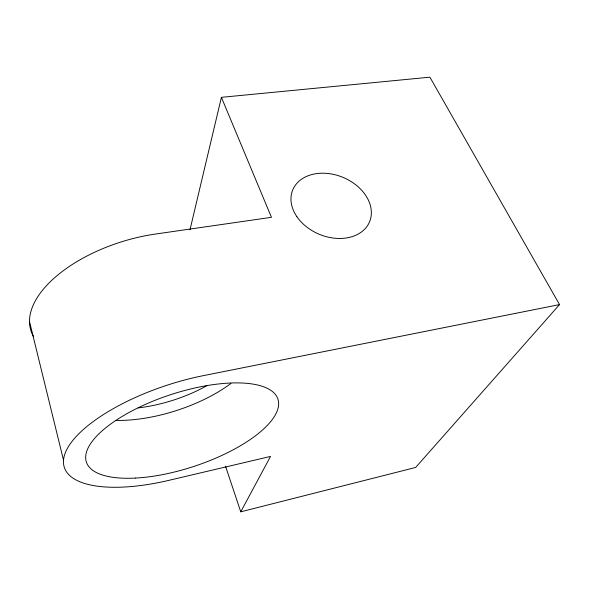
<?xml version="1.0" encoding="UTF-8"?>
<svg xmlns="http://www.w3.org/2000/svg" width="589" height="589" viewBox="0 0 589 589"><rect width="100%" height="100%" fill="white"/><g stroke="black" fill="none" stroke-linecap="round" stroke-linejoin="round"><path stroke-width="0.88" d="M189.989 229.82L221.405 97.332L429.896 77.181L559.55 304.587L415.672 467.452L240.761 511.819L225.602 466.451M240.761 511.819L270.52 456.423L168.977 480.322A122.91 46.075 -18.2 0 1 64.731 454.399A122.91 46.075 -18.2 0 1 203.279 375.657L559.55 304.587M221.405 97.332L271.448 217.319L155.297 234.076A113.677 57.729 -17.2 0 0 33.367 336.201M29.45 321.322L63.531 460.245M230.925 383.461A97.384 42.32 -17.8 0 1 116.173 420.421M207.1 385.545A87.275 38.557 -17.7 0 1 138.135 407.912M296.827 216.583A41.598 30.834 22.5 0 0 366.439 227.148A41.598 30.834 22.5 0 0 330.208 173.777A41.598 30.834 22.5 0 0 296.827 216.583M135.676 478.062A100.822 37.711 -18.2 0 0 278.634 402.92A100.822 37.711 -18.2 0 0 132.135 410.827A100.822 37.711 -18.2 0 0 135.676 478.062"/></g></svg>
